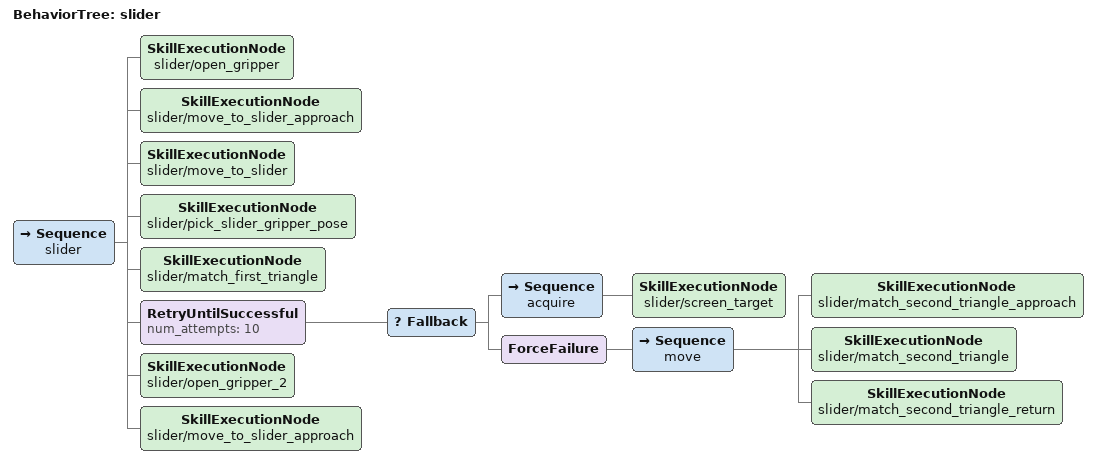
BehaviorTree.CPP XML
<?xml version="1.0"?>
<root BTCPP_format="4">
  <BehaviorTree ID="slider">
    <Sequence name="slider">
      <SkillExecutionNode    name="slider/open_gripper"/>
      <SkillExecutionNode    name="slider/move_to_slider_approach"/>
      <SkillExecutionNode    name="slider/move_to_slider"/>

      <SkillExecutionNode    name="slider/pick_slider_gripper_pose"/>
      <SkillExecutionNode    name="slider/match_first_triangle"/>
      <RetryUntilSuccessful num_attempts="10">
        <Fallback>
        <Sequence name="acquire">
          <SkillExecutionNode    name="slider/screen_target"/>
        </Sequence>
        <ForceFailure>
          <Sequence name="move">
            <SkillExecutionNode    name="slider/match_second_triangle_approach"/>
            <SkillExecutionNode    name="slider/match_second_triangle"/>
            <SkillExecutionNode    name="slider/match_second_triangle_return"/>
          </Sequence>
        </ForceFailure>
      </Fallback>
      </RetryUntilSuccessful>

      <SkillExecutionNode    name="slider/open_gripper_2"/>
      <SkillExecutionNode    name="slider/move_to_slider_approach"/>

    </Sequence>
  </BehaviorTree>
</root>
